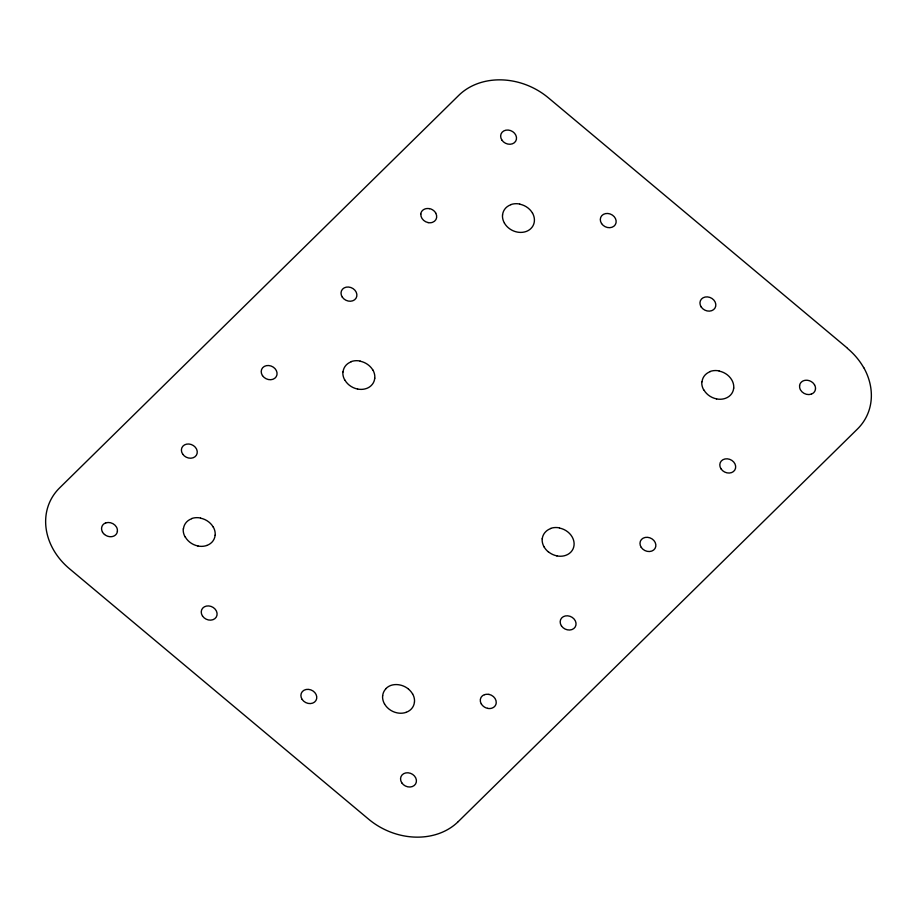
<?xml version="1.0" encoding="UTF-8"?>
<svg xmlns="http://www.w3.org/2000/svg" width="917" height="917" viewBox="0 0 917 917"><rect width="100%" height="100%" fill="white"/><g stroke="black" fill="none" stroke-linecap="round" stroke-linejoin="round"><path stroke-width="1.38" d="M458.282 821.586L857.349 429.133A65.485 54.802 26.1 0 0 871.15 400.064A65.967 55.203 26.1 0 0 863.688 367.499M847.423 348.173L548.446 97.878A65.485 54.802 26.1 0 0 513.772 81.258A65.967 55.203 26.1 0 0 478.17 83.413A65.485 54.802 26.1 0 0 458.718 95.414L59.651 487.867A65.497 54.802 26.1 0 0 45.85 516.936A65.967 55.203 26.1 0 0 53.312 549.501A65.485 54.802 26.1 0 0 69.577 568.827L368.554 819.122A65.485 54.802 26.1 0 0 403.228 835.742A65.967 55.203 26.1 0 0 438.83 833.587A65.497 54.802 26.1 0 0 458.282 821.586M215.128 535.219A16.368 13.698 26.1 0 1 206.841 545.443M198.003 545.993A16.368 13.698 26.1 0 1 185.314 537.03M183.446 528.949A16.368 13.698 26.1 0 1 191.733 518.713M200.571 518.174A16.368 13.698 26.1 0 1 213.26 527.126M206.806 545.477A16.495 13.801 26.1 0 1 197.912 546.016M185.119 536.984A16.495 13.801 26.1 0 1 183.251 528.845M191.607 518.541A16.495 13.801 26.1 0 1 200.514 518.002M213.294 527.034A16.495 13.801 26.1 0 1 215.163 535.173M384.532 703.924A16.38 13.709 26.1 0 0 397.221 712.887A16.495 13.801 26.1 0 0 406.128 712.349M382.664 695.831A16.38 13.709 26.1 0 1 386.114 688.564M412.616 693.894A16.495 13.801 26.1 0 1 414.484 702.032M414.438 702.078A16.368 13.698 26.1 0 1 406.162 712.314M408.512 689.16A16.368 13.698 26.1 0 1 412.581 693.997M408.501 689.103A16.368 13.698 26.1 0 0 399.835 684.953A16.495 13.801 26.1 0 0 390.929 685.4A16.368 13.698 26.1 0 0 386.068 688.484M384.487 703.901A16.495 13.801 26.1 0 1 382.618 695.751M357.584 389.037A16.368 13.698 26.1 0 1 344.895 380.085M343.038 371.993A16.368 13.698 26.1 0 1 351.314 361.768M360.163 361.218A16.368 13.698 26.1 0 1 368.829 365.379A16.368 13.698 26.1 0 1 372.887 370.136M357.538 389.037A16.483 13.801 26.1 0 0 366.433 388.499A16.368 13.698 26.1 0 0 371.293 385.495A16.368 13.698 26.1 0 0 374.744 378.228M344.758 380.016A16.483 13.801 26.1 0 1 342.889 371.866M351.234 361.573A16.483 13.801 26.1 0 1 360.14 361.034M372.921 370.055A16.483 13.801 26.1 0 1 374.789 378.194M556.951 555.874A16.368 13.698 26.1 0 1 548.286 551.713M550.681 528.605A16.368 13.698 26.1 0 0 545.821 531.608A16.368 13.698 26.1 0 0 542.256 538.829M559.519 528.066A16.368 13.698 26.1 0 1 572.208 537.018A16.495 13.801 26.1 0 1 574.065 545.099A16.368 13.698 26.1 0 1 565.789 555.335A16.495 13.801 26.1 0 1 556.848 555.897M548.183 551.747A16.368 13.698 26.1 0 1 544.113 546.91M544.056 546.864A16.495 13.801 26.1 0 1 542.188 538.726M550.555 528.41A16.495 13.801 26.1 0 1 559.45 527.871M117.433 531.161A8.184 6.843 26.1 0 1 112.665 536.479A8.184 6.843 26.1 0 1 104.549 534.473M102.532 532.078A8.184 6.843 26.1 0 1 101.604 528.032A8.184 6.855 26.1 0 1 105.673 522.908M105.753 522.919A8.184 6.843 26.1 0 1 116.505 527.126A8.184 6.855 26.1 0 1 117.365 531.161M104.492 534.485A8.184 6.855 26.1 0 1 102.463 532.066M811.316 394.138A8.242 6.9 26.1 0 1 800.484 389.897A8.184 6.855 26.1 0 1 799.635 385.862M799.544 385.828A8.242 6.9 26.1 0 1 804.347 380.475A8.242 6.9 26.1 0 1 812.531 382.492A8.184 6.855 26.1 0 1 814.537 384.957M814.56 384.911A8.242 6.9 26.1 0 1 815.488 388.98M815.477 389.003A8.184 6.855 26.1 0 1 811.327 394.115M487.672 708.348A8.184 6.843 26.1 0 1 481.322 703.878M484.543 694.708A8.184 6.843 26.1 0 1 488.956 694.444M487.615 708.371A8.253 6.9 26.1 0 0 492.062 708.096A8.184 6.843 26.1 0 0 496.223 702.961A8.253 6.9 26.1 0 0 488.91 694.352M481.219 703.843A8.253 6.9 26.1 0 1 484.463 694.627M435.758 213.168A8.184 6.843 26.1 0 1 432.549 222.315A8.253 6.912 26.1 0 1 428.079 222.602M428.136 222.59A8.184 6.843 26.1 0 1 420.857 214.062M429.42 208.686A8.184 6.843 26.1 0 0 425.007 208.961A8.253 6.912 26.1 0 0 420.743 214.005M429.374 208.572A8.253 6.912 26.1 0 1 435.781 213.088M504.43 223.072A16.368 13.698 26.1 0 0 508.488 227.897A16.368 13.698 26.1 0 0 517.165 232.058A16.483 13.801 26.1 0 0 526.06 231.52A16.368 13.698 26.1 0 0 530.92 228.516A16.368 13.698 26.1 0 0 534.37 221.249A16.483 13.801 26.1 0 0 532.513 213.111M502.562 214.979A16.368 13.698 26.1 0 1 510.849 204.743M504.384 223.026A16.483 13.801 26.1 0 1 502.516 214.887M510.861 204.583A16.483 13.801 26.1 0 1 519.767 204.044M519.824 204.204A16.368 13.698 26.1 0 1 532.513 213.157M733.692 388.109A16.368 13.698 26.1 0 1 725.416 398.345A16.495 13.801 26.1 0 1 716.475 398.918M716.578 398.884A16.368 13.698 26.1 0 1 703.889 389.931M702.032 381.85A16.368 13.698 26.1 0 1 710.308 371.626M719.146 371.087A16.368 13.698 26.1 0 1 731.835 380.028A16.495 13.801 26.1 0 1 733.738 388.063M703.683 389.885A16.495 13.801 26.1 0 1 701.814 381.736M710.182 371.431A16.495 13.801 26.1 0 1 719.077 370.892M847.446 348.391A65.485 54.802 26.1 0 1 863.711 367.706M302.163 699.453A8.184 6.855 26.1 0 0 315.907 700.565A8.184 6.855 26.1 0 0 308.433 689.355A8.184 6.855 26.1 0 0 302.163 699.453M401.818 782.889A8.184 6.855 26.1 0 0 415.561 784.001A8.184 6.855 26.1 0 0 408.088 772.79A8.184 6.855 26.1 0 0 401.818 782.889M202.497 616.018A8.184 6.855 26.1 0 0 216.24 617.13A8.184 6.855 26.1 0 0 208.767 605.931A8.184 6.855 26.1 0 0 202.497 616.018M701.218 307A8.184 6.855 26.1 0 0 714.962 308.112A8.184 6.855 26.1 0 0 707.488 296.902A8.184 6.855 26.1 0 0 701.218 307M561.445 625.898A8.184 6.843 26.1 0 0 575.188 627.01A8.184 6.843 26.1 0 0 567.715 615.811A8.184 6.843 26.1 0 0 561.445 625.898M641.258 547.403A8.184 6.843 26.1 0 0 655.002 548.515A8.184 6.843 26.1 0 0 647.528 537.316A8.184 6.843 26.1 0 0 641.258 547.403M721.071 468.919A8.184 6.855 26.1 0 0 734.815 470.031A8.184 6.855 26.1 0 0 727.341 458.821A8.184 6.855 26.1 0 0 721.071 468.919M182.666 454.098A8.184 6.843 26.1 0 0 196.398 455.21A8.184 6.843 26.1 0 0 188.936 444.011A8.184 6.843 26.1 0 0 182.666 454.098M262.48 375.615A8.184 6.843 26.1 0 0 276.212 376.715A8.184 6.843 26.1 0 0 268.75 365.528A8.184 6.843 26.1 0 0 262.48 375.615M342.293 297.119A8.184 6.843 26.1 0 0 356.025 298.231A8.184 6.843 26.1 0 0 348.563 287.032A8.184 6.843 26.1 0 0 342.293 297.119M501.92 140.141A8.184 6.843 26.1 0 0 515.652 141.252A8.184 6.843 26.1 0 0 508.178 130.054A8.184 6.843 26.1 0 0 501.92 140.141M601.563 223.565A8.184 6.855 26.1 0 0 615.307 224.676A8.184 6.855 26.1 0 0 607.833 213.478A8.184 6.855 26.1 0 0 601.563 223.565"/></g></svg>
